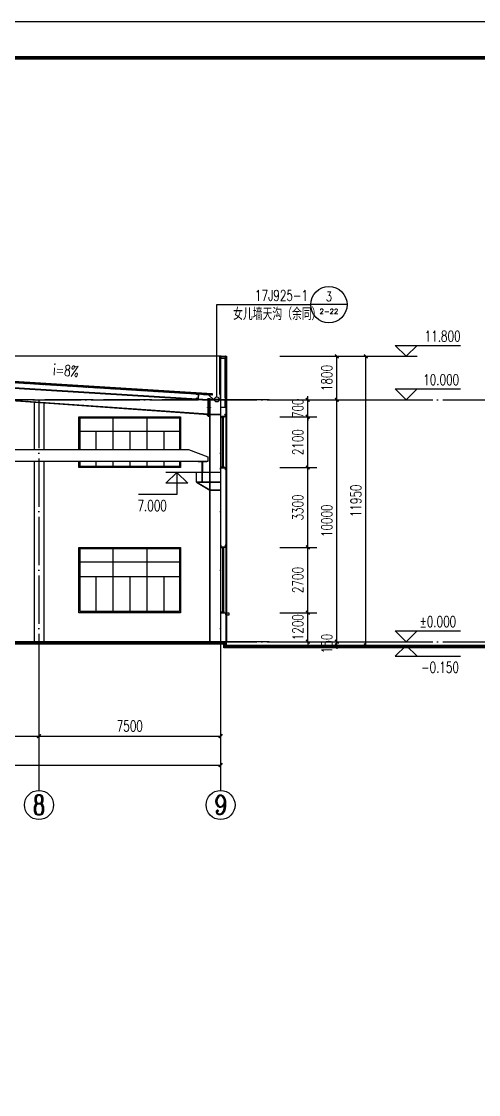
# Model space of a CAD drawing. Extents: x 14591016 to 15383666, y -730593 to -510197.
# Drawn here: x 15338244 to 15357116, y -617306 to -572943 of the extents above; entities that cross this region are included whole.
import ezdxf
from ezdxf.enums import TextEntityAlignment as Align

# ---------------------------------------------------------------- set-up
doc = ezdxf.new("R2010")
doc.units = 0
doc.header["$LTSCALE"] = 1000
doc.header["$MEASUREMENT"] = 0
doc.linetypes.add('DOTE', pattern=[2.42, 2, -0.2, 0.02, -0.2])
for name, color, linetype in [('AXIS', 3, 'Continuous'), ('AXIS_TEXT', 7, 'Continuous'), ('COLUMN', 2, 'Continuous'), ('DIM_IDEN', 3, 'Continuous'), ('DOTE', 1, 'DOTE'), ('PUB_DIM', 3, 'Continuous'), ('PUB_TEXT', 7, 'Continuous'), ('TK', 4, 'Continuous'), ('WALL', 9, 'Continuous'), ('WINDOW', 4, 'Continuous'), ('YS', 130, 'Continuous'), ('填充', 251, 'Continuous'), ('梁柱', 3, 'Continuous'), ('窗', 132, 'Continuous'), ('立面线条', 7, 'Continuous')]:
    doc.layers.add(name, color=color, linetype=linetype)
doc.styles.add('_TCH_AXIS', font='COMPLEX', dxfattribs={"bigfont": 'GBCBIG'})
doc.styles.add('_TCH_DIM', font='SIMPLEX', dxfattribs={"bigfont": 'GBCBIG'})
doc.styles.add('_TCH_DIM_T3', font='SIMPLEX', dxfattribs={"width": 0.705882, "bigfont": 'GBCBIG'})
doc.styles.add('_TCH_LABEL', font='COMPLEX', dxfattribs={"bigfont": 'GBCBIG'})
doc.styles.add('COMPLEX', font='COMPLEX')
doc.dimstyles.new('_TCH_ARCH&&150', dxfattribs={"dimtxt": 446.25, "dimasz": 150, "dimexe": 375, "dimexo": 450, "dimgap": 189.375, "dimtad": 1, "dimdec": 0, "dimzin": 0, "dimdsep": 46, "dimtxsty": '_TCH_DIM_T3', "dimblk": 'ARCHTICK', "dimcen": 0.09, "dimclrt": 7, "dimazin": 2, "dimtfac": 1, "dimtdec": 0, "dimtix": 1, "dimtmove": 2, "dimatfit": 3, "dimfxl": 0, "dimtolj": 1, "dimtzin": 0, "dimarcsym": 0})

# ---------------------------------------------------------------- blocks, each defined once
blk = doc.blocks.new('A$C6E6B7AEC')
at = {"layer": 'YS'}
for p, q in [((0, 0), (0, 75)), ((0, 75), (20, 75)), ((2, 2), (2, 72)), ((2, 72), (20, 72)), ((198, 2), (2, 2)), ((20, 72), (20, 75)), ((180, 75), (200, 75)), ((180, 72), (180, 75)), ((180, 72), (198, 72)), ((198, 72), (198, 2)), ((200, 75), (200, 0)), ((200, 0), (0, 0))]:
    blk.add_line(p, q, dxfattribs=at)
blk = doc.blocks.new('A$C6EE6551E')
at = {"layer": 'COLUMN'}
blk.add_hatch(color=256, dxfattribs=at).paths.add_polyline_path([(5, 195), (75, 200), (77, 175), (82, 175), (80, 205), (0, 200), (13, 0), (93, 5), (91, 35), (86, 35), (88, 10), (18, 5)])
blk.add_lwpolyline([(93, 5), (13, 0), (0, 200), (80, 205), (82, 175), (77, 175), (75, 200), (5, 195), (18, 5), (88, 10), (86, 35), (91, 35)], close=True, dxfattribs=at)
blk = doc.blocks.new('A$C53AF4E09')
at = {"layer": 'COLUMN'}
blk.add_hatch(color=256, dxfattribs=at).paths.add_polyline_path([(350, 450), (0, 450), (0, 440), (170, 440), (170, 10), (0, 10), (0, 0), (350, 0), (350, 10), (180, 10), (180, 440), (350, 440)])
blk.add_lwpolyline([(0, 440), (0, 450), (350, 450), (350, 440), (180, 440), (180, 10), (350, 10), (350, 0), (0, 0), (0, 10), (170, 10), (170, 440)], close=True, dxfattribs=at)
blk = doc.blocks.new('A$C25862AEB')
at = {"layer": 'YS'}
for p, q in [((200, 75), (0, 75)), ((0, 75), (0, 0)), ((0, 0), (20, 0)), ((198, 72), (2, 72)), ((2, 72), (2, 2)), ((2, 2), (20, 2)), ((205, 81), (5, 81)), ((5, 81), (5, 75)), ((205, 75), (5, 75)), ((20, 2), (20, 0)), ((180, 2), (198, 2)), ((180, 2), (180, 0)), ((180, 0), (200, 0)), ((198, 2), (198, 72)), ((200, 0), (200, 75))]:
    blk.add_line(p, q, dxfattribs=at)
blk = doc.blocks.new('GeYuanFrame_76127112', base_point=(20.09, 4.53))
at = {"layer": 'TK'}
blk.add_lwpolyline([(20.09, 4.53), (20.09, 598.53), (861.09, 598.53), (861.09, 4.53)], close=True, dxfattribs=at)
at = {"layer": 'TK', "const_width": 1}
blk.add_lwpolyline([(45.09, 588.53), (851.09, 588.53), (851.09, 14.53), (45.09, 14.53)], close=True, dxfattribs=at)
blk = doc.blocks.new('_ArchTick')
at = {"color": 0, "linetype": 'ByBlock', "const_width": 0.4}
blk.add_lwpolyline([(-0.5, -0.5), (0.5, 0.5)], dxfattribs=at)
blk = doc.blocks.new('*D611')
at = {"layer": 'Defpoints', "color": 0}
for p in [(15348466, -598585), (15348466, -598735), (15351266, -598585)]:
    blk.add_point(p, dxfattribs=at)
at = {"layer": 'PUB_DIM', "color": 0, "lineweight": -2}
for p, q in [((15351266, -598585), (15351266, -598435)), ((15348916, -598585), (15351641, -598585)), ((15348916, -598735), (15351641, -598735)), ((15351266, -598735), (15351266, -598585)), ((15351266, -598735), (15351266, -598885))]:
    blk.add_line(p, q, dxfattribs=at)
at = {"layer": 'PUB_DIM', "color": 0, "lineweight": -2, "xscale": 150, "yscale": 150, "zscale": 150}
for p, rotation in [((15351266, -598585), 270), ((15351266, -598735), 90)]:
    blk.add_blockref('_ArchTick', p, dxfattribs=dict(at, rotation=rotation))
at = {"layer": 'PUB_DIM', "color": 7, "insert": (15350854, -598660), "char_height": 446.2, "attachment_point": 5, "rotation": 90, "style": '_TCH_DIM_T3'}
blk.add_mtext('\\A1;150', dxfattribs=at)
blk = doc.blocks.new('*D612')
at = {"layer": 'Defpoints', "color": 0}
for p in [(15348466, -588585), (15351266, -588585), (15348466, -598585)]:
    blk.add_point(p, dxfattribs=at)
at = {"layer": 'PUB_DIM', "color": 0, "lineweight": -2}
for p, q in [((15348916, -588585), (15351641, -588585)), ((15351266, -598585), (15351266, -588585)), ((15348916, -598585), (15351641, -598585))]:
    blk.add_line(p, q, dxfattribs=at)
at = {"layer": 'PUB_DIM', "color": 0, "lineweight": -2, "xscale": 150, "yscale": 150, "zscale": 150}
for p, rotation in [((15351266, -588585), 90), ((15351266, -598585), 270)]:
    blk.add_blockref('_ArchTick', p, dxfattribs=dict(at, rotation=rotation))
at = {"layer": 'PUB_DIM', "color": 7, "insert": (15350854, -593585), "char_height": 446.2, "attachment_point": 5, "rotation": 90, "style": '_TCH_DIM_T3'}
blk.add_mtext('\\A1;10000', dxfattribs=at)
blk = doc.blocks.new('*D613')
at = {"layer": 'Defpoints', "color": 0}
for p in [(15348466, -586785), (15351266, -586785), (15348466, -588585)]:
    blk.add_point(p, dxfattribs=at)
at = {"layer": 'PUB_DIM', "color": 0, "lineweight": -2}
for p, q in [((15348916, -586785), (15351641, -586785)), ((15351266, -588585), (15351266, -586785)), ((15348916, -588585), (15351641, -588585))]:
    blk.add_line(p, q, dxfattribs=at)
at = {"layer": 'PUB_DIM', "color": 0, "lineweight": -2, "xscale": 150, "yscale": 150, "zscale": 150}
for p, rotation in [((15351266, -586785), 90), ((15351266, -588585), 270)]:
    blk.add_blockref('_ArchTick', p, dxfattribs=dict(at, rotation=rotation))
at = {"layer": 'PUB_DIM', "color": 7, "insert": (15350854, -587685), "char_height": 446.2, "attachment_point": 5, "rotation": 90, "style": '_TCH_DIM_T3'}
blk.add_mtext('\\A1;1800', dxfattribs=at)
blk = doc.blocks.new('*D614')
at = {"layer": 'Defpoints', "color": 0}
for p in [(15348466, -586785), (15352466, -586785), (15348466, -598735)]:
    blk.add_point(p, dxfattribs=at)
at = {"layer": 'PUB_DIM', "color": 0, "lineweight": -2}
for p, q in [((15348916, -586785), (15352841, -586785)), ((15352466, -598735), (15352466, -586785)), ((15348916, -598735), (15352841, -598735))]:
    blk.add_line(p, q, dxfattribs=at)
at = {"layer": 'PUB_DIM', "color": 0, "lineweight": -2, "xscale": 150, "yscale": 150, "zscale": 150}
for p, rotation in [((15352466, -586785), 90), ((15352466, -598735), 270)]:
    blk.add_blockref('_ArchTick', p, dxfattribs=dict(at, rotation=rotation))
at = {"layer": 'PUB_DIM', "color": 7, "insert": (15352054, -592760), "char_height": 446.2, "attachment_point": 5, "rotation": 90, "style": '_TCH_DIM_T3'}
blk.add_mtext('\\A1;11950', dxfattribs=at)
blk = doc.blocks.new('*D628')
at = {"layer": 'Defpoints', "color": 0}
for p in [(15348466, -597385), (15350066, -597385), (15348466, -598585)]:
    blk.add_point(p, dxfattribs=at)
at = {"layer": 'PUB_DIM', "color": 0, "lineweight": -2}
for p, q in [((15348916, -597385), (15350441, -597385)), ((15350066, -597385), (15350066, -597235)), ((15350066, -598585), (15350066, -597385)), ((15348916, -598585), (15350441, -598585)), ((15350066, -598585), (15350066, -598735))]:
    blk.add_line(p, q, dxfattribs=at)
at = {"layer": 'PUB_DIM', "color": 0, "lineweight": -2, "xscale": 150, "yscale": 150, "zscale": 150}
for p, rotation in [((15350066, -597385), 270), ((15350066, -598585), 90)]:
    blk.add_blockref('_ArchTick', p, dxfattribs=dict(at, rotation=rotation))
at = {"layer": 'PUB_DIM', "color": 7, "insert": (15349654, -597985), "char_height": 446.2, "attachment_point": 5, "rotation": 90, "style": '_TCH_DIM_T3'}
blk.add_mtext('\\A1;1200', dxfattribs=at)
blk = doc.blocks.new('*D629')
at = {"layer": 'Defpoints', "color": 0}
for p in [(15348466, -594685), (15350066, -594685), (15348466, -597385)]:
    blk.add_point(p, dxfattribs=at)
at = {"layer": 'PUB_DIM', "color": 0, "lineweight": -2}
for p, q in [((15348916, -594685), (15350441, -594685)), ((15350066, -597385), (15350066, -594685)), ((15348916, -597385), (15350441, -597385))]:
    blk.add_line(p, q, dxfattribs=at)
at = {"layer": 'PUB_DIM', "color": 0, "lineweight": -2, "xscale": 150, "yscale": 150, "zscale": 150}
for p, rotation in [((15350066, -594685), 90), ((15350066, -597385), 270)]:
    blk.add_blockref('_ArchTick', p, dxfattribs=dict(at, rotation=rotation))
at = {"layer": 'PUB_DIM', "color": 7, "insert": (15349654, -596035), "char_height": 446.2, "attachment_point": 5, "rotation": 90, "style": '_TCH_DIM_T3'}
blk.add_mtext('\\A1;2700', dxfattribs=at)
blk = doc.blocks.new('*D630')
at = {"layer": 'Defpoints', "color": 0}
for p in [(15348466, -591385), (15350066, -591385), (15348466, -594685)]:
    blk.add_point(p, dxfattribs=at)
at = {"layer": 'PUB_DIM', "color": 0, "lineweight": -2}
for p, q in [((15348916, -591385), (15350441, -591385)), ((15350066, -594685), (15350066, -591385)), ((15348916, -594685), (15350441, -594685))]:
    blk.add_line(p, q, dxfattribs=at)
at = {"layer": 'PUB_DIM', "color": 0, "lineweight": -2, "xscale": 150, "yscale": 150, "zscale": 150}
for p, rotation in [((15350066, -591385), 90), ((15350066, -594685), 270)]:
    blk.add_blockref('_ArchTick', p, dxfattribs=dict(at, rotation=rotation))
at = {"layer": 'PUB_DIM', "color": 7, "insert": (15349654, -593035), "char_height": 446.2, "attachment_point": 5, "rotation": 90, "style": '_TCH_DIM_T3'}
blk.add_mtext('\\A1;3300', dxfattribs=at)
blk = doc.blocks.new('*D631')
at = {"layer": 'Defpoints', "color": 0}
for p in [(15348466, -589285), (15350066, -589285), (15348466, -591385)]:
    blk.add_point(p, dxfattribs=at)
at = {"layer": 'PUB_DIM', "color": 0, "lineweight": -2}
for p, q in [((15348916, -589285), (15350441, -589285)), ((15350066, -591385), (15350066, -589285)), ((15348916, -591385), (15350441, -591385))]:
    blk.add_line(p, q, dxfattribs=at)
at = {"layer": 'PUB_DIM', "color": 0, "lineweight": -2, "xscale": 150, "yscale": 150, "zscale": 150}
for p, rotation in [((15350066, -589285), 90), ((15350066, -591385), 270)]:
    blk.add_blockref('_ArchTick', p, dxfattribs=dict(at, rotation=rotation))
at = {"layer": 'PUB_DIM', "color": 7, "insert": (15349654, -590335), "char_height": 446.2, "attachment_point": 5, "rotation": 90, "style": '_TCH_DIM_T3'}
blk.add_mtext('\\A1;2100', dxfattribs=at)
blk = doc.blocks.new('*D632')
at = {"layer": 'Defpoints', "color": 0}
for p in [(15348466, -588585), (15350066, -588585), (15348466, -589285)]:
    blk.add_point(p, dxfattribs=at)
at = {"layer": 'PUB_DIM', "color": 0, "lineweight": -2}
for p, q in [((15348916, -588585), (15350441, -588585)), ((15350066, -588585), (15350066, -588435)), ((15350066, -589285), (15350066, -588585)), ((15348916, -589285), (15350441, -589285)), ((15350066, -589285), (15350066, -589435))]:
    blk.add_line(p, q, dxfattribs=at)
at = {"layer": 'PUB_DIM', "color": 0, "lineweight": -2, "xscale": 150, "yscale": 150, "zscale": 150}
for p, rotation in [((15350066, -588585), 270), ((15350066, -589285), 90)]:
    blk.add_blockref('_ArchTick', p, dxfattribs=dict(at, rotation=rotation))
at = {"layer": 'PUB_DIM', "color": 7, "insert": (15349654, -588935), "char_height": 446.2, "attachment_point": 5, "rotation": 90, "style": '_TCH_DIM_T3'}
blk.add_mtext('\\A1;700', dxfattribs=at)
blk = doc.blocks.new('_AXISO')
blk.add_circle((0, 0), 0.5)
at = {"layer": 'AXIS_TEXT', "style": 'COMPLEX', "width": 1.041667}
blk.add_attdef('A', text='', height=0.56, dxfattribs=at).set_placement((-0.25, -0.28), (0.25, -0.28), align=Align.FIT)
blk = doc.blocks.new('*D633')
at = {"layer": 'AXIS', "color": 0, "lineweight": -2}
for p, q in [((15286466, -599185), (15286466, -604060)), ((15346466, -599185), (15346466, -604060)), ((15286466, -603685), (15346466, -603685))]:
    blk.add_line(p, q, dxfattribs=at)
at = {"layer": 'Defpoints', "color": 0}
for p in [(15286466, -598735), (15346466, -598735), (15346466, -603685)]:
    blk.add_point(p, dxfattribs=at)
at = {"layer": 'AXIS', "color": 0, "lineweight": -2, "xscale": 150, "yscale": 150, "zscale": 150, "rotation": 180}
blk.add_blockref('_ArchTick', (15286466, -603685), dxfattribs=at)
at = {"layer": 'AXIS', "color": 0, "lineweight": -2, "xscale": 150, "yscale": 150, "zscale": 150}
blk.add_blockref('_ArchTick', (15346466, -603685), dxfattribs=at)
at = {"layer": 'AXIS', "color": 7, "insert": (15316466, -603272), "char_height": 446.2, "attachment_point": 5, "style": '_TCH_DIM_T3'}
blk.add_mtext('\\A1;60000', dxfattribs=at)
blk = doc.blocks.new('*D640')
at = {"layer": 'AXIS', "color": 0, "lineweight": -2}
for p, q in [((15331466, -599185), (15331466, -602860)), ((15338966, -599185), (15338966, -602860)), ((15331466, -602485), (15338966, -602485))]:
    blk.add_line(p, q, dxfattribs=at)
at = {"layer": 'Defpoints', "color": 0}
for p in [(15331466, -598735), (15338966, -598735), (15338966, -602485)]:
    blk.add_point(p, dxfattribs=at)
at = {"layer": 'AXIS', "color": 0, "lineweight": -2, "xscale": 150, "yscale": 150, "zscale": 150, "rotation": 180}
blk.add_blockref('_ArchTick', (15331466, -602485), dxfattribs=at)
at = {"layer": 'AXIS', "color": 0, "lineweight": -2, "xscale": 150, "yscale": 150, "zscale": 150}
blk.add_blockref('_ArchTick', (15338966, -602485), dxfattribs=at)
at = {"layer": 'AXIS', "color": 7, "insert": (15335216, -602072), "char_height": 446.2, "attachment_point": 5, "style": '_TCH_DIM_T3'}
blk.add_mtext('\\A1;7500', dxfattribs=at)
blk = doc.blocks.new('*D641')
at = {"layer": 'AXIS', "color": 0, "lineweight": -2}
for p, q in [((15338966, -599185), (15338966, -602860)), ((15346466, -599185), (15346466, -602860)), ((15338966, -602485), (15346466, -602485))]:
    blk.add_line(p, q, dxfattribs=at)
at = {"layer": 'Defpoints', "color": 0}
for p in [(15338966, -598735), (15346466, -598735), (15346466, -602485)]:
    blk.add_point(p, dxfattribs=at)
at = {"layer": 'AXIS', "color": 0, "lineweight": -2, "xscale": 150, "yscale": 150, "zscale": 150, "rotation": 180}
blk.add_blockref('_ArchTick', (15338966, -602485), dxfattribs=at)
at = {"layer": 'AXIS', "color": 0, "lineweight": -2, "xscale": 150, "yscale": 150, "zscale": 150}
blk.add_blockref('_ArchTick', (15346466, -602485), dxfattribs=at)
at = {"layer": 'AXIS', "color": 7, "insert": (15342716, -602072), "char_height": 446.2, "attachment_point": 5, "style": '_TCH_DIM_T3'}
blk.add_mtext('\\A1;7500', dxfattribs=at)

msp = doc.modelspace()

# ---------------------------------------------------------------- hatches: boundary and pattern name
at = {"layer": '填充', "ltscale": 0.5}
h = msp.add_hatch(dxfattribs=at)
h.set_pattern_fill('ANSI37', color=256, scale=20, style=0)
h.set_pattern_definition([(45, (135493.567, -342094.956), (-22.4506403, 22.4506403), []), (135, (135493.567, -342094.956), (-22.4506403, -22.4506403), [])])
h.paths.add_polyline_path([(15299345.9, -587562.6), (15286810.7, -588336.5), (15286810.7, -588386.7), (15286958.1, -588377.6), (15286960.6, -588375.1), (15287165.8, -588359.1), (15287165.8, -588364.8), (15287512.4, -588343.4), (15287512.3, -588341.1), (15287592.1, -588336.2), (15299345.9, -587612.7)])
h.paths.add_polyline_path([(15303585.9, -587564.4), (15303585.9, -587614.5), (15316121.6, -588386.7), (15316121.6, -588336.5)])
h.paths.add_polyline_path([(15329345.9, -587612.7), (15329345.9, -587562.6), (15316810.7, -588336.5), (15316810.7, -588386.7)])
h.paths.add_polyline_path([(15333585.9, -587562.6), (15333585.9, -587612.7), (15345766.5, -588364.8), (15345766.5, -588359.1), (15345971.7, -588375.1), (15345974.2, -588377.6), (15346121.6, -588386.7), (15346121.6, -588336.5)])
at = {"layer": '立面线条'}
msp.add_hatch(color=256, dxfattribs=at).paths.add_polyline_path([(15346170.3, -588570.8), (15345971.7, -588375.1), (15345766.5, -588359.1), (15345766.5, -588369.1), (15345967.4, -588384.9), (15346166.2, -588580.8), (15346465.1, -588580.8), (15346465.1, -588280.8), (15346455.1, -588280.8), (15346455.1, -588570.8)])

# ---------------------------------------------------------------- linework, layer by layer
for p, q in [((15333585.6, -587552.5), (15346121.6, -588326.5)), ((15333585.6, -587562.6), (15346121.6, -588336.5)), ((15346121.6, -588386.7), (15333585.6, -587612.7)), ((15338766.1, -588677.9), (15338766.1, -590634.8)), ((15346121.6, -588326.5), (15346121.6, -588386.7)), ((15346121.6, -588336.5), (15346121.6, -588386.7)), ((15339166.1, -588712.3), (15339166.1, -590634.8)), ((15346706.1, -589330.4), (15346706.1, -591384.8)), ((15338766.1, -591134.8), (15338766.1, -598584.8)), ((15339166.1, -591134.8), (15339166.1, -598584.8)), ((15346716.1, -594730.4), (15346716.1, -597384.8))]:
    msp.add_line(p, q)
for points in [[(15346423.9, -586784.8), (15333585.9, -586784.8)], [(15345956.1, -588902.8), (15345926.1, -588902.8), (15345926.1, -588882.8), (15345956.1, -588882.8)], [(15346016.1, -588882.8), (15346046.1, -588882.8), (15346046.1, -588902.8), (15346016.1, -588902.8)], [(15346708.6, -597384.8), (15346808.6, -597384.8), (15346808.6, -597484.8), (15346708.6, -597484.8)], [(15371666.1, -598734.8), (15346706.1, -598734.8), (15346706.1, -598584.8), (15316466.1, -598584.8)], [(15371666.1, -598834.8), (15346606.1, -598834.8), (15346606.1, -598684.8), (15316466.1, -598684.8)]]:
    msp.add_lwpolyline(points)
for points, const_width in [([(15346031.1, -588549.8), (15345941.1, -588549.8)], 5), ([(15346031.1, -588650.6), (15345941.1, -588650.6)], 5), ([(15346031.1, -588792.3), (15345941.1, -588792.3)], 5), ([(15346031.1, -588993.2), (15345941.1, -588993.2)], 5), ([(15346031.1, -589134.9), (15345941.1, -589134.9)], 5), ([(15346031.1, -589235.8), (15345941.1, -589235.8)], 5), ([(15371666.1, -598784.8), (15346656.1, -598784.8), (15346656.1, -598634.8), (15316466.1, -598634.8)], 100)]:
    msp.add_lwpolyline(points, dxfattribs=dict(const_width=const_width))
at = {"color": 7, "ltscale": 5}
msp.add_lwpolyline([(15345941.1, -591134.8), (15316991.1, -591134.8), (15316991.1, -590944.8), (15317791.1, -590634.8), (15345141.1, -590634.8), (15345941.1, -590944.8)], close=True, dxfattribs=at)
at = {"layer": 'AXIS'}
for p, q in [((15338966.1, -598734.8), (15338966.1, -604734.8)), ((15346466.1, -598734.8), (15346466.1, -604734.8))]:
    msp.add_line(p, q, dxfattribs=at)
at = {"layer": 'COLUMN'}
msp.add_lwpolyline([(15346170.3, -588570.8), (15345971.7, -588375.1), (15345766.5, -588359.1), (15345766.5, -588369.1), (15345967.4, -588384.9), (15346166.2, -588580.8), (15346465.1, -588580.8), (15346465.1, -588280.8), (15346465.1, -588280.8), (15346455.1, -588280.8), (15346455.1, -588570.8)], close=True, dxfattribs=at)
at = {"layer": 'DIM_IDEN'}
for p, q in [((15346312.7, -584650.5), (15350189.2, -584650.5)), ((15346312.7, -588466.9), (15346312.7, -584650.5)), ((15351689.2, -584650.5), (15350189.2, -584650.5))]:
    msp.add_line(p, q, dxfattribs=at)
for centre, radius in [((15350939.2, -584650.5), 750), ((15346312.7, -588570.8), 103.8)]:
    msp.add_circle(centre, radius, dxfattribs=at)
at = {"layer": 'DOTE'}
for p, q in [((15261266.1, -588584.8), (15371666.1, -588584.8)), ((15348466.1, -588584.8), (15318966.1, -588584.8)), ((15338966.1, -588584.8), (15338966.1, -598734.8)), ((15346466.1, -588584.8), (15346466.1, -598734.8)), ((15261266.1, -598584.8), (15371666.1, -598584.8)), ((15348466.1, -598584.8), (15316466.1, -598584.8))]:
    msp.add_line(p, q, dxfattribs=at)
at = {"layer": 'PUB_DIM'}
for p, q in [((15354127.4, -586784.8), (15353677.4, -586334.8)), ((15353677.4, -586334.8), (15356377.4, -586334.8)), ((15354127.4, -586784.8), (15354577.4, -586334.8)), ((15351266.1, -586784.8), (15354577.4, -586784.8)), ((15354127.4, -588584.8), (15353677.4, -588134.8)), ((15353677.4, -588134.8), (15356377.4, -588134.8)), ((15354127.4, -588584.8), (15354577.4, -588134.8)), ((15351266.1, -588584.8), (15354577.4, -588584.8)), ((15344659.5, -591584.8), (15344209.5, -592034.8)), ((15345684.5, -591584.8), (15344209.5, -591584.8)), ((15344659.5, -591584.8), (15345109.5, -592034.8)), ((15344659.5, -591584.8), (15344659.5, -592500.5)), ((15345109.5, -592034.8), (15344209.5, -592034.8)), ((15344659.5, -592500.5), (15343077.2, -592500.5)), ((15354127.4, -598584.8), (15353677.4, -598134.8)), ((15353677.4, -598134.8), (15356377.4, -598134.8)), ((15354127.4, -598584.8), (15354577.4, -598134.8)), ((15351266.1, -598584.8), (15354577.4, -598584.8)), ((15351266.1, -598734.8), (15354577.4, -598734.8)), ((15354127.4, -598734.8), (15353677.4, -599184.8)), ((15354127.4, -598734.8), (15354577.4, -599184.8)), ((15353677.4, -599184.8), (15356377.4, -599184.8))]:
    msp.add_line(p, q, dxfattribs=at)
msp.add_lwpolyline([(15338814, -587655.4, 0, 0, 0), (15340857.6, -587816.4, 120, 0, 0), (15341306.2, -587851.8, 0, 0, 0)], format="xyseb", dxfattribs=at)
at = {"layer": 'WALL'}
for p, q in [((15346456.1, -586784.8), (15346706.1, -586784.8)), ((15348206.1, -598734.8), (15371666.1, -598734.8))]:
    msp.add_line(p, q, dxfattribs=at)
at = {"layer": 'WALL', "color": 3}
for p, q in [((15346456.1, -586784.8), (15346456.1, -598584.8)), ((15346466.1, -586784.8), (15346466.1, -598584.8))]:
    msp.add_line(p, q, dxfattribs=at)
at = {"layer": 'WALL', "color": 7}
for p, q in [((15346686.1, -586784.8), (15346686.1, -598584.8)), ((15346706.1, -586784.8), (15346706.1, -598584.8))]:
    msp.add_line(p, q, dxfattribs=at)
at = {"layer": 'WINDOW', "color": 250}
for p, q in [((15342016.1, -589334.8), (15342016.1, -590634.8)), ((15343416.1, -589334.8), (15343416.1, -590634.8)), ((15340666.1, -589884.8), (15344766.1, -589884.8)), ((15341316.1, -589884.8), (15341316.1, -590634.8)), ((15342716.1, -589884.8), (15342716.1, -590634.8)), ((15344116.1, -589884.8), (15344116.1, -590634.8)), ((15341316.1, -591134.8), (15341316.1, -591334.8)), ((15342016.1, -591134.8), (15342016.1, -591334.8)), ((15342716.1, -591134.8), (15342716.1, -591334.8)), ((15343416.1, -591134.8), (15343416.1, -591334.8)), ((15344116.1, -591134.8), (15344116.1, -591334.8)), ((15342016.1, -594734.8), (15342016.1, -597334.8)), ((15343416.1, -594734.8), (15343416.1, -597334.8)), ((15340666.1, -595284.8), (15344766.1, -595284.8)), ((15340666.1, -595884.8), (15344766.1, -595884.8)), ((15341316.1, -595884.8), (15341316.1, -597334.8)), ((15342716.1, -595884.8), (15342716.1, -597334.8)), ((15344116.1, -595884.8), (15344116.1, -597334.8))]:
    msp.add_line(p, q, dxfattribs=at)
for points in [[(15340616.1, -590634.8), (15340616.1, -589284.8), (15344816.1, -589284.8), (15344816.1, -590634.8)], [(15340666.1, -590634.8), (15340666.1, -589334.8), (15344766.1, -589334.8), (15344766.1, -590634.8)], [(15344816.1, -591134.8), (15344816.1, -591384.8), (15340616.1, -591384.8), (15340616.1, -591134.8)], [(15344766.1, -591134.8), (15344766.1, -591334.8), (15340666.1, -591334.8), (15340666.1, -591134.8)]]:
    msp.add_lwpolyline(points, dxfattribs=at)
for points in [[(15340616.1, -594684.8), (15344816.1, -594684.8), (15344816.1, -597384.8), (15340616.1, -597384.8)], [(15340666.1, -594734.8), (15344766.1, -594734.8), (15344766.1, -597334.8), (15340666.1, -597334.8)]]:
    msp.add_lwpolyline(points, close=True, dxfattribs=at)
at = {"layer": 'YS', "const_width": 8}
for points in [[(15346448.4, -586865.4), (15346423.9, -586845.3), (15346423.9, -586784.8), (15346732.2, -586784.8), (15346732.2, -586845.3), (15346707.6, -586865.4)], [(15346667.3, -589178.8), (15346667.3, -589284.8), (15346706.1, -589284.8), (15346706.1, -589330.4), (15346674.7, -589314.3)], [(15346465.5, -591324.1), (15346465.5, -591384.8), (15346706.1, -591384.8), (15346706.1, -591467), (15346681.6, -591493.5)], [(15346677.3, -594578.8), (15346677.3, -594684.8), (15346716.1, -594684.8), (15346716.1, -594730.4), (15346684.7, -594714.3)], [(15346475.5, -597324.1), (15346475.5, -597384.8), (15346716.1, -597384.8), (15346716.1, -597467), (15346691.6, -597493.5)]]:
    msp.add_lwpolyline(points, dxfattribs=at)
at = {"layer": '梁柱'}
for p, q in [((15346686.1, -586865.8), (15346466.1, -586865.8)), ((15346474.1, -588503.8), (15346474.1, -586865.8)), ((15346658.1, -586875.8), (15346474.1, -586875.8)), ((15346658.1, -588503.8), (15346658.1, -586865.8)), ((15346666.1, -588904.8), (15346666.1, -586865.8)), ((15331506.2, -587685.6), (15345956.1, -588574.4)), ((15331506.2, -587705.6), (15345954.6, -588594.4)), ((15332015.4, -588205.5), (15345956.1, -589188)), ((15332016.6, -588185.6), (15345956.1, -589168)), ((15345956.1, -588524.8), (15345910, -588570.9)), ((15345956.1, -589260.8), (15345956.1, -588524.8)), ((15345956.1, -588524.8), (15346016.1, -588524.8)), ((15345986.1, -589260.8), (15345986.1, -588524.8)), ((15346016.1, -589260.8), (15346016.1, -588524.8)), ((15346016.1, -588524.8), (15346066.1, -588574.8)), ((15346016.1, -588574.8), (15346456.1, -588574.8)), ((15346016.1, -588584.8), (15346446.1, -588584.8)), ((15346456.1, -588584.8), (15346016.1, -588584.8)), ((15346456.1, -588594.8), (15346016.1, -588594.8)), ((15346026.1, -598584.8), (15346026.1, -588594.8)), ((15346036.1, -598584.8), (15346036.1, -588594.8)), ((15346666.1, -588584.8), (15346466.1, -588584.8)), ((15346474.1, -588904.8), (15346474.1, -588584.8)), ((15346658.1, -588904.8), (15346658.1, -588584.8)), ((15346666.1, -588904.8), (15346466.1, -588904.8)), ((15345956.1, -589260.8), (15345876.1, -589180.8)), ((15345956.1, -589260.8), (15346016.1, -589260.8)), ((15346026.1, -589174.8), (15346456.1, -589174.8)), ((15346026.1, -589184.8), (15346456.1, -589184.8)), ((15346026.1, -591584.8), (15345466.1, -591584.8)), ((15345466.1, -591984.8), (15345466.1, -591584.8)), ((15346026.1, -591594.8), (15345466.1, -591594.8)), ((15345711.1, -591974.8), (15345711.1, -591594.8)), ((15345721.1, -591974.8), (15345721.1, -591594.8)), ((15346456.1, -591584.8), (15346036.1, -591584.8)), ((15346456.1, -591594.8), (15346036.1, -591594.8)), ((15345466.1, -591974.8), (15346026.1, -591974.8)), ((15345466.1, -591984.8), (15346026.1, -592319.6)), ((15345466.1, -591984.8), (15346026.1, -591984.8)), ((15345481.9, -591984.8), (15346026.1, -592306.7)), ((15346036.1, -591974.8), (15346456.1, -591974.8)), ((15346036.1, -591984.8), (15346456.1, -591984.8)), ((15346036.1, -592306.7), (15346456.1, -592306.7)), ((15346036.1, -592316.7), (15346456.1, -592316.7))]:
    msp.add_line(p, q, dxfattribs=at)
at = {"layer": '窗'}
for p, q in [((15346446.1, -589277.7), (15346696.1, -589277.7)), ((15346535.5, -589328.4), (15346535.5, -591334.5)), ((15346575.5, -589328.4), (15346575.5, -591334.5)), ((15346456.1, -591384.8), (15346706.1, -591384.8)), ((15346456.1, -594677.7), (15346706.1, -594677.7)), ((15346546.1, -594728.4), (15346546.1, -597334.5)), ((15346586.1, -594728.4), (15346586.1, -597334.5))]:
    msp.add_line(p, q, dxfattribs=at)
at = {"layer": '窗', "color": 6}
for points in [[(15346592.8, -589278.1), (15346518.1, -589278.1), (15346518.1, -589328.4), (15346592.8, -589328.4)], [(15346589.1, -589281.9), (15346521.9, -589281.9), (15346521.9, -589324.6), (15346589.1, -589324.6)], [(15346592.8, -591384.8), (15346518.1, -591384.8), (15346518.1, -591334.5), (15346592.8, -591334.5)], [(15346589.1, -591381), (15346521.9, -591381), (15346521.9, -591338.3), (15346589.1, -591338.3)], [(15346602.8, -594678.1), (15346528.1, -594678.1), (15346528.1, -594728.4), (15346602.8, -594728.4)], [(15346599.1, -594681.9), (15346531.9, -594681.9), (15346531.9, -594724.6), (15346599.1, -594724.6)], [(15346602.8, -597384.8), (15346528.1, -597384.8), (15346528.1, -597334.5), (15346602.8, -597334.5)], [(15346599.1, -597381), (15346531.9, -597381), (15346531.9, -597338.3), (15346599.1, -597338.3)]]:
    msp.add_lwpolyline(points, close=True, dxfattribs=at)
at = {"layer": '立面线条'}
for p, q in [((15346436.1, -588364.8), (15346436.1, -586784.8)), ((15346456.1, -586784.8), (15346436.1, -586784.8)), ((15346456.1, -588364.8), (15346436.1, -588364.8))]:
    msp.add_line(p, q, dxfattribs=at)

# ---------------------------------------------------------------- block references
at = {"xscale": 150, "yscale": 150, "zscale": 150}
msp.add_blockref('GeYuanFrame_76127112', (15257516.1, -662042.5), dxfattribs=at)
at = {"xscale": -1}
for name, p in [('A$C6E6B7AEC', (15346674.1, -586859.8)), ('A$C6E6B7AEC', (15346666.1, -588578.8)), ('A$C25862AEB', (15346660.5, -591465.8)), ('A$C25862AEB', (15346670.5, -597465.8))]:
    msp.add_blockref(name, p, dxfattribs=at)
at = {"rotation": 180}
for p in [(15346660.5, -589197.1), (15346670.5, -594597.1)]:
    msp.add_blockref('A$C25862AEB', p, dxfattribs=at)
at = {"layer": 'AXIS'}
ref = msp.add_blockref('_AXISO', (15338966.1, -605334.8), dxfattribs=dict(at, xscale=1200, yscale=1200, zscale=1200))
ref.add_attrib('A', '8', dxfattribs={"layer": 'AXIS_TEXT', "ltscale": 0.5, "height": 798.8, "style": '_TCH_AXIS'}).set_placement((15338699.9, -605734.1), (15339232.4, -605734.1), align=Align.FIT)
ref = msp.add_blockref('_AXISO', (15346466.1, -605334.8), dxfattribs=dict(at, xscale=1200, yscale=1200, zscale=1200))
ref.add_attrib('A', '9', dxfattribs={"layer": 'AXIS_TEXT', "ltscale": 0.5, "height": 798.8, "style": '_TCH_AXIS'}).set_placement((15346199.9, -605734.1), (15346732.4, -605734.1), align=Align.FIT)
at = {"layer": 'COLUMN', "extrusion": (0, 0, -1), "zscale": -1, "rotation": 359.6581793483153}
msp.add_blockref('A$C6EE6551E', (-15345553, -588548.7), dxfattribs=at)
at = {"layer": 'COLUMN'}
msp.add_blockref('A$C53AF4E09', (15345541.1, -591584.8), dxfattribs=at)

# ---------------------------------------------------------------- texts
at = {"layer": 'PUB_TEXT', "style": '_TCH_DIM', "width": 0.705882}
for s, p in [('17J925-1', (15347886.7, -584493)), ('11.800', (15354892.4, -586177.3)), ('10.000', (15354832.4, -587977.3)), ('7.000', (15343032.2, -593183)), ('%%P0.000', (15354682.4, -597977.3)), ('-0.150', (15354742.4, -599867.3))]:
    msp.add_text(s, height=446.25, dxfattribs=at).set_placement(p)
at = {"layer": 'PUB_TEXT', "style": '_TCH_LABEL'}
for s, height, p, p2 in [('3', 391.5, (15350808.7, -584511.7), (15351069.7, -584511.7)), ('2-22', 204.59, (15350549.5, -585029.6), (15351328.9, -585029.6))]:
    msp.add_text(s, height=height, dxfattribs=at).set_placement(p, p2, align=Align.FIT)
at = {"layer": 'PUB_TEXT', "style": '_TCH_DIM'}
msp.add_text('女儿墙天沟（余同）', height=506.38, dxfattribs=at).set_placement((15346983.8, -585288.4))
at = {"layer": 'PUB_TEXT', "style": '_TCH_DIM', "width": 0.705882}
msp.add_text('i=8%', height=446.25, rotation=355.49504, dxfattribs=at).set_placement((15339534.1, -587554.3))

# ---------------------------------------------------------------- dimensions: what is measured, and where the dimension line sits
at = {"layer": 'AXIS'}
for p1, p2, distance, text, picture, middle in [((15286466.1, -598734.8), (15346466.1, -598734.8), -4950, '60000', '*D633', (15316466.1, -603272.3)), ((15331466.1, -598734.8), (15338966.1, -598734.8), -3750, '7500', '*D640', (15335216.1, -602072.3)), ((15338966.1, -598734.8), (15346466.1, -598734.8), -3750, '7500', '*D641', (15342716.1, -602072.3))]:
    dim = msp.add_aligned_dim(p1=p1, p2=p2, distance=distance, text=text, dimstyle='_TCH_ARCH&&150', dxfattribs=at)
    dim.commit()
    dim.dimension.update_dxf_attribs({"geometry": picture, "text_midpoint": middle})
at = {"layer": 'PUB_DIM'}
for p1, p2, distance, text, picture, middle in [((15348466.1, -588584.8), (15348466.1, -586784.8), -2800, '1800', '*D613', (15350853.6, -587684.8)), ((15348466.1, -598734.8), (15348466.1, -586784.8), -4000, '11950', '*D614', (15352053.6, -592759.8)), ((15348466.1, -589284.8), (15348466.1, -588584.8), -1600, '700', '*D632', (15349653.6, -588934.8)), ((15348466.1, -598584.8), (15348466.1, -588584.8), -2800, '10000', '*D612', (15350853.6, -593584.8)), ((15348466.1, -591384.8), (15348466.1, -589284.8), -1600, '2100', '*D631', (15349653.6, -590334.8)), ((15348466.1, -594684.8), (15348466.1, -591384.8), -1600, '3300', '*D630', (15349653.6, -593034.8)), ((15348466.1, -597384.8), (15348466.1, -594684.8), -1600, '2700', '*D629', (15349653.6, -596034.8)), ((15348466.1, -598584.8), (15348466.1, -597384.8), -1600, '1200', '*D628', (15349653.6, -597984.8)), ((15348466.1, -598734.8), (15348466.1, -598584.8), -2800, '150', '*D611', (15350853.6, -598659.8))]:
    dim = msp.add_aligned_dim(p1=p1, p2=p2, distance=distance, text=text, dimstyle='_TCH_ARCH&&150', dxfattribs=at)
    dim.commit()
    dim.dimension.update_dxf_attribs({"geometry": picture, "text_midpoint": middle})

doc.saveas('drawing.dxf')
